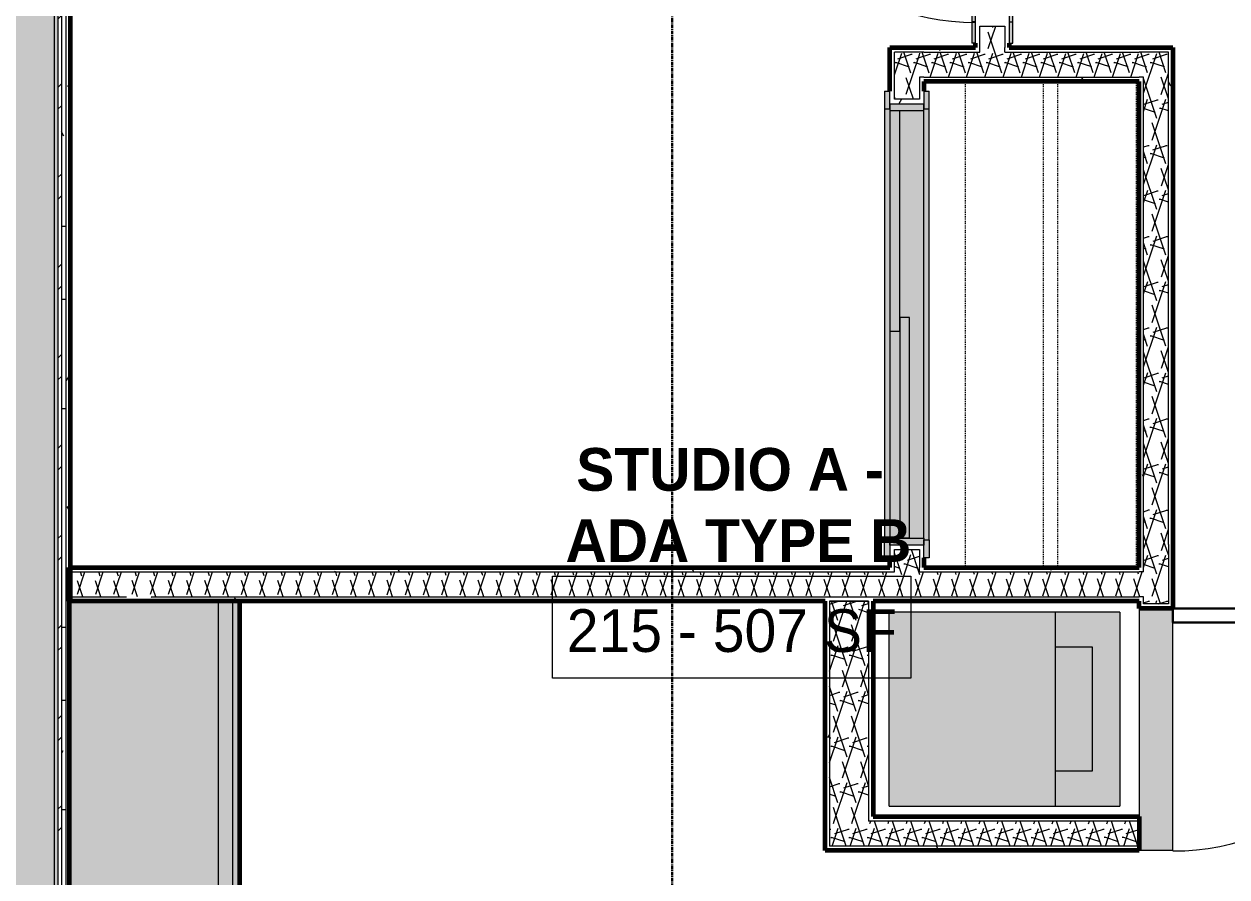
# Model space of a CAD drawing. Header units: inches. Extents: x -4110 to -1807, y 11006 to 12281.
# Drawn here: x -2918.4 to -2749.3, y 11408.2 to 11527.9 of the extents above; entities that cross this region are included whole.
import ezdxf

# ---------------------------------------------------------------- set-up
doc = ezdxf.new("R2010")
doc.units = ezdxf.units.IN
doc.header["$MEASUREMENT"] = 0
doc.linetypes.add('Dash', pattern=[0.25, 0.125, -0.125])
doc.linetypes.add('Grid Line 1_2_', pattern=[0.875, 0.5, -0.125, 0.125, -0.125])
for name, color, linetype, lineweight in [('0-1', 7, 'Continuous', 5), ('0-2', 90, 'Continuous', 18), ('A-AREA-IDEN', 2, 'Continuous', 9), ('A-DOOR', 31, 'Continuous', 18), ('A-DOOR-1', 7, 'Continuous', 9), ('A-DOOR-2', 250, 'Continuous', 30), ('A-DOOR-FRAM-1', 31, 'Continuous', 18), ('A-DOOR-FRAM-2', 7, 'Continuous', 9), ('A-WALL', 113, 'Continuous', 18), ('A-WALL-1', 8, 'Continuous', 5), ('A-WALL-3', 50, 'Continuous', 60), ('A-WALL-4', 90, 'Continuous', 18), ('A-WALL-PATT-1', 7, 'Continuous', 9), ('A-WALL-PATT-2', 253, 'Continuous', 9), ('A-WALL-PATT-5', 111, 'Continuous', 9), ('I-WALL-4', 2, 'Continuous', 5), ('I-WALL-5', 2, 'Continuous', 60), ('P-SANR-FIXT-1', 55, 'Continuous', 9), ('P-SANR-FIXT-2', 7, 'Continuous', 9), ('Q-CASE-3', 7, 'Continuous', 9), ('Q-CASE-5', 9, 'Continuous', 9), ('Q-CASE-6', 50, 'Continuous', 60), ('Q-CASE-HDLN-1', 7, 'Dash', 9), ('S-GRID-1', 1, 'Grid Line 1_2_', 30)]:
    doc.layers.add(name, color=color, linetype=linetype, lineweight=lineweight)
doc.styles.add('Century Gothic', font='ufonts.com_century-gothic.ttf', dxfattribs={"height": 6})
doc.styles.add('Century Gothic_B', font='GOTHICB.TTF', dxfattribs={"height": 6})
pattern_1 = [(0, (0, 0), (20.48, 5.12), [0.845, -14.515, 0.845, -14.515, -81.92]), (0, (0, 0), (20.48, 5.12), [-30.72, 0.845, -29.875, 0.845, -14.515, -35.84]), (0, (0, 0), (20.48, 5.12), [-76.8, 0.845, -9.395, 0.845, -24.755]), (120, (7.68, 2.56), (-14.67405, 15.1762003), [0.845, -14.515, 0.845, -14.515, -81.92]), (120, (7.68, 2.56), (-14.67405, 15.1762003), [-30.72, 0.845, -29.875, 0.845, -14.515, -35.84]), (120, (7.68, 2.56), (-14.67405, 15.1762003), [-76.8, 0.845, -9.395, 0.845, -24.755]), (240, (10.24, 12.8), (-5.80595, -20.2962003), [0.845, -14.515, 0.845, -14.515, -81.92]), (240, (10.24, 12.8), (-5.80595, -20.2962003), [-30.72, 0.845, -29.875, 0.845, -14.515, -35.84]), (240, (10.24, 12.8), (-5.80595, -20.2962003), [-76.8, 0.845, -9.395, 0.845, -24.755])]
pattern_2 = [(161.57, (0.32, 0.32), (-2.560496185, -0.000537386), [0, -18.214, 2.022, 0]), (18.43, (-0.32, 0.32), (-2.560496185, 0.000537386), [0, -18.214, 2.022, 0]), (108.43, (0.32, 0.32), (1.27922091, -6.400876726), [6.07, -14.166]), (71.57, (-0.32, 0.32), (1.27922091, 6.400876726), [6.07, -14.166])]

# ---------------------------------------------------------------- blocks, each defined once
blk = doc.blocks.new('SLIDING - FLUSH - SLIDING - FLUSH - 5-0 x 6-8-3203586-ENLARGED RCP - 2ND FLOOR PLAN - EAST')
at = {"layer": 'A-DOOR'}
for points in [[(-32.75, 2.5), (-30.25, 2.5), (-30.25, 3.25), (-32.75, 3.25)], [(-30.25, 2.5), (30.25, 2.5), (30.25, 3.25), (-30.25, 3.25)], [(30.25, 2.5), (32.75, 2.5), (32.75, 3.25), (30.25, 3.25)], [(-1, -0.88), (30, -0.88), (30, 0.5), (-1, 0.5)], [(-30, -2.25), (1, -2.25), (1, -0.88), (-30, -0.88)], [(-32.75, -3), (-30.25, -3), (-30.25, -2.25), (-32.75, -2.25)], [(-30.25, -2.25), (-30.25, -3), (30.25, -3), (30.25, -2.25), (-30, -2.25)], [(30.25, -3), (32.75, -3), (32.75, -2.25), (30.25, -2.25)]]:
    blk.add_hatch(color=256, dxfattribs=at).paths.add_polyline_path(points, flags=0)
at = {"layer": 'A-DOOR-FRAM-1'}
for points in [[(-31, -2.25), (-30, -2.25), (-30, 2.5), (-31, 2.5), (-31, -0.88)], [(30, -0.88), (30, -2.25), (31, -2.25), (31, 2.5), (30, 2.5), (30, 0.5)]]:
    blk.add_hatch(color=256, dxfattribs=at).paths.add_polyline_path(points, flags=0)
h = blk.add_hatch(color=256, dxfattribs=at)
h.paths.add_polyline_path([(-30, -0.88), (-1, -0.88), (-1, 0.5), (30, 0.5), (30, 2.5), (-30, 2.5)], flags=0)
h.paths.add_polyline_path([(1, -0.88), (1, -2.25), (30, -2.25), (30, -0.88), (22.76, -0.88)], flags=0)
at = {"layer": 'A-DOOR-1'}
for p, q in [((-32.75, 2.5), (-32.75, 3.25)), ((-30.25, 3.25), (-32.75, 3.25)), ((-32.75, 2.5), (-30.25, 2.5)), ((30.25, 3.25), (-30.25, 3.25)), ((-30.25, 3.25), (-30.25, 2.5)), ((30.25, 2.5), (30.25, 3.25)), ((30.25, 3.25), (32.75, 3.25)), ((32.75, 2.5), (30.25, 2.5)), ((32.75, 3.25), (32.75, 2.5)), ((30, 0.5), (-1, 0.5)), ((-1, 0.5), (-1, -0.88)), ((30, 0.5), (30, -0.88)), ((1, -0.88), (-30, -0.88)), ((-30, -0.88), (-30, -2.25)), ((-1, -0.88), (30, -0.88)), ((1, -0.88), (1, -2.25)), ((-32.75, -3), (-32.75, -2.25)), ((-30.25, -2.25), (-32.75, -2.25)), ((-32.75, -3), (-30.25, -3)), ((-30.25, -2.25), (-30.25, -3)), ((-30.25, -3), (30.25, -3)), ((-30, -2.25), (1, -2.25)), ((30.25, -2.25), (32.75, -2.25)), ((30.25, -3), (30.25, -2.25)), ((32.75, -3), (30.25, -3)), ((32.75, -2.25), (32.75, -3))]:
    blk.add_line(p, q, dxfattribs=at)
at = {"layer": 'A-DOOR-FRAM-2'}
for p, q in [((-31, -2.25), (-31, 2.5)), ((-30, 2.5), (-31, 2.5)), ((30, 2.5), (-30, 2.5)), ((-30, 2.5), (-30, -2.25)), ((30, -2.25), (30, 2.5)), ((30, 2.5), (31, 2.5)), ((31, 2.5), (31, -2.25)), ((-31, -2.25), (-30, -2.25)), ((1, -2.25), (30, -2.25)), ((31, -2.25), (30, -2.25))]:
    blk.add_line(p, q, dxfattribs=at)
blk = doc.blocks.new('SWING - SINGLE - FLUSH - SWING - FLUSH - 2-10 x 6-8 - PRIVACY-3983842-ENLARGED RCP - 2ND FLOOR PLAN - EAST')
at = {"layer": 'A-DOOR-FRAM-1'}
for points in [[(-17, 2.87), (-20, 2.87), (-20, 2.37), (-17, 2.37)], [(16.71, 2.87), (-17, 2.87), (-17, 2.37), (17, 2.37), (17, 2.87)], [(17, 2.87), (17, 2.37), (20, 2.37), (20, 2.87), (19.36, 2.87)], [(-20, -2.38), (-20, -2.88), (-17, -2.88), (-17, -2.38), (-17.62, -2.38)], [(-17, -2.38), (-17, -2.88), (17, -2.88), (17, -2.38), (-12.34, -2.38)], [(17, -2.38), (17, -2.88), (20, -2.88), (20, -2.38)]]:
    blk.add_hatch(color=256, dxfattribs=at).paths.add_polyline_path(points, flags=0)
at = {"layer": 'A-DOOR-1'}
blk.add_arc((17, 2.37), 34.07, 93.3657, 180, dxfattribs=at)
at = {"layer": 'A-DOOR-2'}
for p, q in [((15, 2.37), (15, 36.38)), ((17, 36.38), (15, 36.38)), ((17, 2.37), (17, 36.38)), ((17, 2.37), (15, 2.37))]:
    blk.add_line(p, q, dxfattribs=at)
at = {"layer": 'A-DOOR-FRAM-2'}
for p, q in [((-17, 2.87), (-20, 2.87)), ((-20, 2.37), (-20, 2.87)), ((-20, 2.37), (-17, 2.37)), ((17, 2.87), (-17, 2.87)), ((-17, 2.37), (-17, 2.87)), ((-17, 2.37), (17, 2.37)), ((20, 2.87), (17, 2.87)), ((17, 2.37), (17, 2.87)), ((17, 2.37), (20, 2.37)), ((20, 2.37), (20, 2.87)), ((-17, -2.38), (-20, -2.38)), ((-20, -2.38), (-20, -2.88)), ((-20, -2.88), (-17, -2.88)), ((17, -2.38), (-17, -2.38)), ((-17, -2.38), (-17, -2.88)), ((-17, -2.88), (17, -2.88)), ((20, -2.38), (17, -2.38)), ((17, -2.38), (17, -2.88)), ((17, -2.88), (20, -2.88)), ((20, -2.38), (20, -2.88))]:
    blk.add_line(p, q, dxfattribs=at)
blk = doc.blocks.new('OD_CW_Closet - OD_CW_Closet-3786599-ENLARGED RCP - 2ND FLOOR PLAN - EAST')
at = {"layer": 'Q-CASE-HDLN-1'}
for p, q in [((0.74, 0), (68.99, 0)), ((0.74, -11), (68.99, -11)), ((0.74, -13), (68.99, -13)), ((68.99, -24), (0.74, -24))]:
    blk.add_line(p, q, dxfattribs=at)
blk = doc.blocks.new('SWING - SINGLE - FLUSH - SWING - OFFSET PIVOT - 34_ x 80_ - DRYWALL FRAME-3983854-ENLARGED RCP - 2ND FLOOR PLAN - EAST')
at = {"layer": 'A-DOOR-1'}
blk.add_arc((17, -2.37), 34.07, 180, 266.6343, dxfattribs=at)
at = {"layer": 'A-DOOR-2'}
for p, q in [((15, -2.37), (15, -36.38)), ((17, -2.37), (15, -2.37)), ((17, -2.37), (17, -36.38)), ((17, -36.38), (15, -36.38))]:
    blk.add_line(p, q, dxfattribs=at)
blk = doc.blocks.new('Stacked Washer and Dryer - 26_x25_ - Private-1352637-ENLARGED RCP - 2ND FLOOR PLAN - EAST')
at = {"layer": 'P-SANR-FIXT-1'}
blk.add_hatch(color=256, dxfattribs=at).paths.add_polyline_path([(32.44, -13.63), (32.44, 13.62), (0, 13.62), (0, -13.63), (12.4, -13.63)], flags=0)
at = {"layer": 'P-SANR-FIXT-2'}
for p, q in [((32.44, 13.62), (0, 13.62)), ((0, -13.63), (0, 13.62)), ((23.34, 13.62), (23.34, -13.63)), ((32.44, 13.62), (32.44, -13.63)), ((23.34, 8.75), (28.53, 8.75)), ((28.53, 8.75), (28.53, -8.75)), ((28.53, -8.75), (23.34, -8.75)), ((0, -13.63), (32.44, -13.63))]:
    blk.add_line(p, q, dxfattribs=at)
blk = doc.blocks.new('OD_CW_Base Cabinet - OD_CW_Base Cabinet-3857763-ENLARGED RCP - 2ND FLOOR PLAN - EAST')
at = {"layer": 'Q-CASE-5'}
for points in [[(191.34, 14.4), (191.34, 24), (0.74, 24), (0.74, 3), (191.34, 3)], [(191.34, 1), (191.34, 3), (0.74, 3), (0.74, 1), (131.76, 1)], [(191.34, 1), (0.74, 1), (0.74, 0), (191.34, 0)]]:
    blk.add_hatch(color=256, dxfattribs=at).paths.add_polyline_path(points, flags=0)
at = {"layer": 'Q-CASE-3'}
for p, q in [((0.74, 24), (0.74, 3)), ((0.74, 24), (191.34, 24)), ((191.34, 3), (191.34, 24)), ((0.74, 3), (0.74, 1)), ((0.74, 3), (191.34, 3)), ((191.34, 1), (191.34, 3)), ((0.74, 1), (0.74, 0)), ((0.74, 1), (191.34, 1)), ((0.74, 1), (191.34, 1)), ((0.74, 0), (191.34, 0)), ((191.34, 0), (191.34, 1))]:
    blk.add_line(p, q, dxfattribs=at)
at = {"layer": 'Q-CASE-6'}
for p, q in [((191.34, 24), (0.74, 24)), ((0.74, 24), (0.74, 0)), ((191.34, 0), (191.34, 24)), ((0.74, 0), (191.34, 0))]:
    blk.add_line(p, q, dxfattribs=at)
blk = doc.blocks.new('CTR - 1st Phase - Unit Layouts_rvt-1-ENLARGED RCP - 2ND FLOOR PLAN - EAST')
at = {"layer": 'A-WALL-1'}
blk.add_hatch(color=256, dxfattribs=at).paths.add_polyline_path([(-2756.95, 11411.87), (-2756.95, 11445.87), (-2761.7, 11445.87), (-2761.7, 11411.87)], flags=0)
at = {"layer": 'A-WALL-PATT-1'}
h = blk.add_hatch(dxfattribs=at)
h.set_pattern_fill('FP_1', color=256, style=0, pattern_type=2)
h.set_pattern_definition(pattern_1)
h.paths.add_polyline_path([(-2784.07, 11524.62), (-2784.07, 11527.62), (-2782.32, 11527.62), (-2782.32, 11528.24), (-2784.7, 11528.24), (-2784.7, 11524.62)], flags=0)
h.paths.add_polyline_path([(-2782.32, 11562.24), (-2782.32, 11562.87), (-2784.07, 11562.87), (-2784.07, 11566.49), (-2784.7, 11566.49), (-2784.7, 11562.24), (-2784.07, 11562.24)], flags=0)
h.paths.add_polyline_path([(-2784.7, 11569.99), (-2784.07, 11569.99), (-2784.07, 11573.62), (-2782.32, 11573.62), (-2782.32, 11574.24), (-2784.7, 11574.24), (-2784.7, 11570.62)], flags=0)
h.paths.add_polyline_path([(-2784.7, 11608.24), (-2782.32, 11608.24), (-2782.32, 11608.87), (-2784.07, 11608.87), (-2784.07, 11623.24), (-2784.7, 11622.61), (-2784.7, 11608.87)], flags=0)
h = blk.add_hatch(dxfattribs=at)
h.set_pattern_fill('FP_1', color=256, style=0, pattern_type=2)
h.set_pattern_definition(pattern_1)
h.paths.add_polyline_path([(-2779.95, 11524.62), (-2779.95, 11528.24), (-2782.32, 11528.24), (-2782.32, 11527.62), (-2780.57, 11527.62), (-2780.57, 11524.62)], flags=0)
h.paths.add_polyline_path([(-2782.32, 11562.24), (-2779.95, 11562.24), (-2779.95, 11574.24), (-2782.32, 11574.24), (-2782.32, 11573.62), (-2780.57, 11573.62), (-2780.57, 11562.87), (-2782.32, 11562.87), (-2782.32, 11562.37)], flags=0)
h.paths.add_polyline_path([(-2780.57, 11608.24), (-2779.95, 11608.24), (-2779.95, 11623.24), (-2780.57, 11623.24), (-2780.57, 11608.87), (-2782.32, 11608.87), (-2782.32, 11608.24), (-2780.98, 11608.24)], flags=0)
h = blk.add_hatch(dxfattribs=at)
h.set_pattern_fill('FP_1', color=256, style=0, pattern_type=2)
h.set_pattern_definition(pattern_1)
h.paths.add_polyline_path([(-2796.07, 11451.62), (-2796.07, 11454.12), (-2794.32, 11454.12), (-2794.32, 11454.74), (-2796.7, 11454.74), (-2796.7, 11451.62)], flags=0)
h.paths.add_polyline_path([(-2796.02, 11516.74), (-2794.32, 11516.74), (-2794.32, 11517.37), (-2796.07, 11517.37), (-2796.07, 11524.62), (-2796.7, 11524.62), (-2796.7, 11516.74), (-2796.07, 11516.74)], flags=0)
h = blk.add_hatch(dxfattribs=at)
h.set_pattern_fill('FP_1', color=256, style=0, pattern_type=2)
h.set_pattern_definition(pattern_1)
h.paths.add_polyline_path([(-2757.57, 11523.99), (-2757.57, 11524.62), (-2780.57, 11524.62), (-2780.57, 11523.99), (-2761.07, 11523.99)], flags=0)
h.paths.add_polyline_path([(-2791.95, 11523.99), (-2784.07, 11523.99), (-2784.07, 11524.62), (-2796.07, 11524.62), (-2796.07, 11523.99), (-2792.57, 11523.99)], flags=0)
h = blk.add_hatch(dxfattribs=at)
h.set_pattern_fill('FP_1', color=256, style=0, pattern_type=2)
h.set_pattern_definition(pattern_1)
h.paths.add_polyline_path([(-2756.95, 11454.86), (-2756.95, 11524.62), (-2757.57, 11524.62), (-2757.57, 11454.86)], flags=0)
h = blk.add_hatch(dxfattribs=at)
h.set_pattern_fill('FP_1', color=256, style=0, pattern_type=2)
h.set_pattern_definition(pattern_1)
h.paths.add_polyline_path([(-2780.57, 11519.87), (-2761.7, 11519.87), (-2761.7, 11520.49), (-2791.95, 11520.49), (-2791.95, 11519.87), (-2780.98, 11519.87)], flags=0)
h = blk.add_hatch(dxfattribs=at)
h.set_pattern_fill('FP_1', color=256, style=0, pattern_type=2)
h.set_pattern_definition(pattern_1)
h.paths.add_polyline_path([(-2761.7, 11454.86), (-2761.07, 11454.86), (-2761.07, 11520.49), (-2761.7, 11520.49), (-2761.7, 11486.68)], flags=0)
h = blk.add_hatch(dxfattribs=at)
h.set_pattern_fill('FP_1', color=256, style=0, pattern_type=2)
h.set_pattern_definition(pattern_1)
h.paths.add_polyline_path([(-2814.66, 11450.99), (-2799.07, 11450.99), (-2799.07, 11451.62), (-2911.89, 11451.62), (-2911.89, 11450.99), (-2882.02, 11450.99)], flags=0)
h = blk.add_hatch(dxfattribs=at)
h.set_pattern_fill('FP_1', color=256, style=0, pattern_type=2)
h.set_pattern_definition(pattern_1)
h.paths.add_polyline_path([(-2791.95, 11450.99), (-2761.7, 11450.99), (-2761.7, 11451.62), (-2792.57, 11451.62), (-2792.57, 11450.99)], flags=0)
h.paths.add_polyline_path([(-2799.07, 11450.99), (-2796.07, 11450.99), (-2796.07, 11451.62), (-2799.07, 11451.62)], flags=0)
h = blk.add_hatch(dxfattribs=at)
h.set_pattern_fill('FP_1', color=256, style=0, pattern_type=2)
h.set_pattern_definition(pattern_1)
h.paths.add_polyline_path([(-2805.82, 11446.87), (-2799.07, 11446.87), (-2799.07, 11447.49), (-2900.51, 11447.49), (-2900.51, 11446.87), (-2814.66, 11446.87)], flags=0)
h.paths.add_polyline_path([(-2911.89, 11446.87), (-2904.26, 11446.87), (-2904.26, 11447.49), (-2911.89, 11447.48)], flags=0)
h = blk.add_hatch(dxfattribs=at)
h.set_pattern_fill('FP_1', color=256, style=0, pattern_type=2)
h.set_pattern_definition(pattern_1)
h.paths.add_polyline_path([(-2790.32, 11446.87), (-2761.7, 11446.87), (-2761.7, 11447.49), (-2799.07, 11447.49), (-2799.07, 11446.87), (-2796.82, 11446.87)], flags=0)
h = blk.add_hatch(dxfattribs=at)
h.set_pattern_fill('FP_1', color=256, style=0, pattern_type=2)
h.set_pattern_definition(pattern_1)
h.paths.add_polyline_path([(-2805.82, 11412.49), (-2805.2, 11412.49), (-2805.2, 11446.87), (-2805.82, 11446.87), (-2805.82, 11412.5)], flags=0)
h = blk.add_hatch(dxfattribs=at)
h.set_pattern_fill('FP_1', color=256, style=0, pattern_type=2)
h.set_pattern_definition(pattern_1)
h.paths.add_polyline_path([(-2799.7, 11416.62), (-2799.07, 11416.62), (-2799.07, 11446.87), (-2799.7, 11446.87), (-2799.7, 11416.63)], flags=0)
h = blk.add_hatch(dxfattribs=at)
h.set_pattern_fill('FP_1', color=256, style=0, pattern_type=2)
h.set_pattern_definition(pattern_1)
h.paths.add_polyline_path([(-2764.39, 11411.87), (-2761.7, 11411.87), (-2761.7, 11412.49), (-2805.82, 11412.49), (-2805.82, 11411.87), (-2780.98, 11411.87)], flags=0)
at = {"layer": 'A-WALL-PATT-2'}
h = blk.add_hatch(dxfattribs=at)
h.set_pattern_fill('FP_2', color=256, style=0, pattern_type=2)
h.set_pattern_definition(pattern_2)
h.paths.add_polyline_path([(-2780.98, 11523.99), (-2780.57, 11523.99), (-2780.57, 11527.62), (-2784.07, 11527.62), (-2784.07, 11523.99)], flags=0)
h.paths.add_polyline_path([(-2784.07, 11562.87), (-2780.57, 11562.87), (-2780.57, 11573.62), (-2784.07, 11573.62), (-2784.07, 11566.49)], flags=0)
h.paths.add_polyline_path([(-2780.57, 11608.87), (-2780.57, 11623.24), (-2784.07, 11623.24), (-2784.07, 11608.87), (-2780.98, 11608.87)], flags=0)
h = blk.add_hatch(dxfattribs=at)
h.set_pattern_fill('FP_2', color=256, style=0, pattern_type=2)
h.set_pattern_definition(pattern_2)
h.paths.add_polyline_path([(-2796.07, 11450.99), (-2792.57, 11450.99), (-2792.57, 11454.12), (-2796.07, 11454.12), (-2796.07, 11451.39)], flags=0)
h.paths.add_polyline_path([(-2792.57, 11517.37), (-2792.57, 11523.99), (-2796.07, 11523.99), (-2796.07, 11517.37), (-2794.32, 11517.37)], flags=0)
h = blk.add_hatch(dxfattribs=at)
h.set_pattern_fill('FP_2', color=256, style=0, pattern_type=2)
h.set_pattern_definition(pattern_2)
h.paths.add_polyline_path([(-2780.98, 11520.49), (-2761.07, 11520.49), (-2761.07, 11523.99), (-2792.57, 11523.99), (-2792.57, 11520.49), (-2791.95, 11520.49)], flags=0)
h = blk.add_hatch(dxfattribs=at)
h.set_pattern_fill('FP_2', color=256, style=0, pattern_type=2)
h.set_pattern_definition(pattern_2)
h.paths.add_polyline_path([(-2759.32, 11454.86), (-2757.57, 11454.86), (-2757.57, 11523.99), (-2761.07, 11523.99), (-2761.07, 11454.86)], flags=0)
h = blk.add_hatch(dxfattribs=at)
h.set_pattern_fill('FP_2', color=256, style=0, pattern_type=2)
h.set_pattern_definition(pattern_2)
h.paths.add_polyline_path([(-2759.32, 11446.49), (-2757.57, 11446.49), (-2757.57, 11454.86), (-2761.07, 11454.86), (-2761.07, 11446.49)], flags=0)
h = blk.add_hatch(dxfattribs=at)
h.set_pattern_fill('FP_2', color=256, style=0, pattern_type=2)
h.set_pattern_definition(pattern_2)
h.paths.add_polyline_path([(-2814.66, 11447.49), (-2799.7, 11447.49), (-2799.7, 11450.99), (-2912.07, 11450.99), (-2911.89, 11450.91), (-2911.89, 11447.49), (-2889.07, 11447.49)], flags=0)
h = blk.add_hatch(dxfattribs=at)
h.set_pattern_fill('FP_2', color=256, style=0, pattern_type=2)
h.set_pattern_definition(pattern_2)
h.paths.add_polyline_path([(-2761.07, 11447.49), (-2761.07, 11450.99), (-2799.7, 11450.99), (-2799.7, 11447.49), (-2761.7, 11447.49)], flags=0)
h = blk.add_hatch(dxfattribs=at)
h.set_pattern_fill('FP_2', color=256, style=0, pattern_type=2)
h.set_pattern_definition(pattern_2)
h.paths.add_polyline_path([(-2805.2, 11415.99), (-2799.7, 11415.99), (-2799.7, 11446.87), (-2805.2, 11446.87), (-2805.2, 11416.62)], flags=0)
h = blk.add_hatch(dxfattribs=at)
h.set_pattern_fill('FP_2', color=256, style=0, pattern_type=2)
h.set_pattern_definition(pattern_2)
h.paths.add_polyline_path([(-2780.98, 11412.49), (-2761.7, 11412.49), (-2761.7, 11415.99), (-2805.2, 11415.99), (-2805.2, 11412.49), (-2790.32, 11412.49)], flags=0)
at = {"layer": 'A-WALL-3'}
for p, q in [((-2784.7, 11524.62), (-2784.7, 11525.24)), ((-2779.95, 11525.24), (-2779.95, 11524.62)), ((-2796.7, 11518.49), (-2796.7, 11524.62)), ((-2796.7, 11524.62), (-2796.07, 11524.62)), ((-2796.07, 11524.62), (-2791.95, 11524.62)), ((-2791.95, 11524.62), (-2784.7, 11524.62)), ((-2779.95, 11524.62), (-2761.7, 11524.62)), ((-2761.7, 11524.62), (-2757.57, 11524.62)), ((-2757.57, 11524.62), (-2756.95, 11524.62)), ((-2756.95, 11524.62), (-2756.95, 11454.86)), ((-2791.95, 11519.87), (-2791.95, 11518.49)), ((-2761.7, 11519.87), (-2791.95, 11519.87)), ((-2761.7, 11454.86), (-2761.7, 11519.87)), ((-2761.7, 11451.62), (-2761.7, 11454.86)), ((-2756.95, 11454.86), (-2756.95, 11445.87)), ((-2796.7, 11451.62), (-2796.7, 11452.99)), ((-2791.95, 11452.99), (-2791.95, 11451.62)), ((-2912.07, 11446.87), (-2912.07, 11451.62)), ((-2912.07, 11451.62), (-2799.07, 11451.62)), ((-2799.07, 11451.62), (-2796.7, 11451.62)), ((-2791.95, 11451.62), (-2761.7, 11451.62)), ((-2805.82, 11446.87), (-2888.07, 11446.87)), ((-2805.82, 11416.62), (-2805.82, 11446.87)), ((-2799.07, 11446.87), (-2799.07, 11416.62)), ((-2761.7, 11446.87), (-2799.07, 11446.87)), ((-2761.7, 11445.87), (-2761.7, 11446.87)), ((-2756.95, 11445.87), (-2761.7, 11445.87)), ((-2805.82, 11412.49), (-2805.82, 11416.62)), ((-2799.07, 11416.62), (-2761.7, 11416.62)), ((-2761.7, 11416.62), (-2761.7, 11411.87)), ((-2805.82, 11411.87), (-2805.82, 11412.49)), ((-2761.7, 11411.87), (-2805.82, 11411.87))]:
    blk.add_line(p, q, dxfattribs=at)
at = {"layer": 'A-WALL-4'}
for p, q in [((-2784.07, 11524.62), (-2784.07, 11527.62)), ((-2784.07, 11527.62), (-2782.32, 11527.62)), ((-2782.32, 11527.62), (-2780.57, 11527.62)), ((-2780.57, 11527.62), (-2780.57, 11524.62)), ((-2796.07, 11517.37), (-2796.07, 11523.99)), ((-2792.57, 11523.99), (-2796.07, 11523.99)), ((-2791.95, 11523.99), (-2792.57, 11523.99)), ((-2791.95, 11523.99), (-2784.07, 11523.99)), ((-2784.07, 11523.99), (-2784.07, 11524.62)), ((-2780.57, 11523.99), (-2780.57, 11524.62)), ((-2780.57, 11523.99), (-2761.7, 11523.99)), ((-2761.07, 11523.99), (-2761.7, 11523.99)), ((-2757.57, 11523.99), (-2761.07, 11523.99)), ((-2757.57, 11454.86), (-2757.57, 11523.99)), ((-2792.57, 11520.49), (-2792.57, 11517.37)), ((-2791.95, 11520.49), (-2792.57, 11520.49)), ((-2791.95, 11520.49), (-2761.7, 11520.49)), ((-2761.07, 11520.49), (-2761.7, 11520.49)), ((-2761.07, 11454.86), (-2761.07, 11520.49)), ((-2794.32, 11517.37), (-2796.07, 11517.37)), ((-2792.57, 11517.37), (-2794.32, 11517.37)), ((-2796.07, 11451.62), (-2796.07, 11454.12)), ((-2796.07, 11454.12), (-2794.32, 11454.12)), ((-2794.32, 11454.12), (-2792.57, 11454.12)), ((-2792.57, 11454.12), (-2792.57, 11451.62)), ((-2761.07, 11450.99), (-2761.07, 11454.86)), ((-2757.57, 11454.86), (-2757.57, 11446.49)), ((-2912.07, 11450.99), (-2799.7, 11450.99)), ((-2799.7, 11450.99), (-2799.07, 11450.99)), ((-2799.7, 11450.99), (-2799.07, 11450.99)), ((-2799.07, 11450.99), (-2796.07, 11450.99)), ((-2796.07, 11450.99), (-2796.07, 11451.62)), ((-2792.57, 11450.99), (-2792.57, 11451.62)), ((-2792.57, 11450.99), (-2761.7, 11450.99)), ((-2761.07, 11450.99), (-2761.7, 11450.99)), ((-2912.07, 11447.49), (-2904.26, 11447.49)), ((-2904.26, 11447.49), (-2904.01, 11447.49)), ((-2900.51, 11447.49), (-2799.7, 11447.49)), ((-2799.7, 11447.49), (-2799.07, 11447.49)), ((-2799.7, 11447.49), (-2799.07, 11447.49)), ((-2799.07, 11447.49), (-2761.7, 11447.49)), ((-2761.07, 11447.49), (-2761.7, 11447.49)), ((-2761.07, 11446.49), (-2761.07, 11447.49)), ((-2799.7, 11446.87), (-2805.2, 11446.87)), ((-2805.2, 11446.87), (-2805.2, 11416.62)), ((-2805.2, 11446.87), (-2799.7, 11446.87)), ((-2799.7, 11446.87), (-2799.7, 11416.62)), ((-2761.7, 11445.87), (-2761.7, 11416.62)), ((-2759.32, 11446.49), (-2761.07, 11446.49)), ((-2757.57, 11446.49), (-2759.32, 11446.49)), ((-2756.95, 11411.87), (-2756.95, 11445.87)), ((-2805.2, 11416.62), (-2805.2, 11415.99)), ((-2805.2, 11415.99), (-2805.2, 11412.49)), ((-2799.7, 11416.62), (-2799.7, 11415.99)), ((-2761.7, 11415.99), (-2799.7, 11415.99)), ((-2761.7, 11412.49), (-2805.2, 11412.49)), ((-2756.95, 11411.87), (-2761.7, 11411.87))]:
    blk.add_line(p, q, dxfattribs=at)
at = {"layer": '0-2'}
for name, p, rotation in [('SWING - SINGLE - FLUSH - SWING - FLUSH - 2-10 x 6-8 - PRIVACY-3983842-ENLARGED RCP - 2ND FLOOR PLAN - EAST', (-2782.32, 11545.24), 89.99999999996759), ('SLIDING - FLUSH - SLIDING - FLUSH - 5-0 x 6-8-3203586-ENLARGED RCP - 2ND FLOOR PLAN - EAST', (-2794.45, 11485.74), 269.9999999999554), ('OD_CW_Closet - OD_CW_Closet-3786599-ENLARGED RCP - 2ND FLOOR PLAN - EAST', (-2786.11, 11450.88), 89.99999999997935), ('OD_CW_Base Cabinet - OD_CW_Base Cabinet-3857763-ENLARGED RCP - 2ND FLOOR PLAN - EAST', (-2888.07, 11255.53), 89.99999999999542), ('SWING - SINGLE - FLUSH - SWING - OFFSET PIVOT - 34_ x 80_ - DRYWALL FRAME-3983854-ENLARGED RCP - 2ND FLOOR PLAN - EAST', (-2759.32, 11428.87), 90.0000000000227)]:
    blk.add_blockref(name, p, dxfattribs=dict(at, rotation=rotation))
blk.add_blockref('Stacked Washer and Dryer - 26_x25_ - Private-1352637-ENLARGED RCP - 2ND FLOOR PLAN - EAST', (-2796.82, 11431.74), dxfattribs=at)
blk = doc.blocks.new('CTR - 1st Phase - Structure_rvt-1-ENLARGED RCP - 2ND FLOOR PLAN - EAST')
at = {"layer": 'S-GRID-1'}
blk.add_line((-2827.32, 11005.88), (-2827.32, 12247.5), dxfattribs=at)

msp = doc.modelspace()

# ---------------------------------------------------------------- hatches: boundary and pattern name
at = {"layer": 'A-WALL-PATT-5'}
h = msp.add_hatch(dxfattribs=at)
h.set_pattern_fill('FP_2', color=256, style=0, pattern_type=2)
h.set_pattern_definition(pattern_2)
h.paths.add_polyline_path([(-2914.14, 11255.64), (-2914.14, 11641.24), (-2919.64, 11641.22), (-2919.64, 11255.64)], flags=0)
h = msp.add_hatch(dxfattribs=at)
h.set_pattern_fill('FP_37', color=256, style=0, pattern_type=2)
h.set_pattern_definition([(45, (0, 0), (-6.335677, 6.335677), []), (45, (0, 9.6), (-6.335677, 6.335677), [])])
h.paths.add_polyline_path([(-2913.14, 11255.64), (-2913.14, 11641.24), (-2913.64, 11641.24), (-2913.64, 11255.64)], flags=0)
h = msp.add_hatch(dxfattribs=at)
h.set_pattern_fill('FP_1', color=256, style=0, pattern_type=2)
h.set_pattern_definition(pattern_1)
h.paths.add_polyline_path([(-2913.14, 11255.64), (-2912.51, 11255.64), (-2912.51, 11641.24), (-2913.14, 11641.24), (-2913.14, 11297.44)], flags=0)
h = msp.add_hatch(dxfattribs=at)
h.set_pattern_fill('FP_1', color=256, style=0, pattern_type=2)
h.set_pattern_definition(pattern_1)
h.paths.add_polyline_path([(-2912.07, 11255.64), (-2911.89, 11255.64), (-2911.89, 11256.27), (-2912.07, 11256.27), (-2912.07, 11446.87), (-2911.89, 11446.87), (-2911.89, 11450.94), (-2912.07, 11450.99), (-2911.89, 11450.99), (-2911.89, 11640.61), (-2912.51, 11640.61), (-2912.51, 11255.64)], flags=0)
at = {"layer": 'I-WALL-4'}
msp.add_hatch(color=256, dxfattribs=at).paths.add_polyline_path([(-2913.64, 11255.64), (-2913.64, 11641.24), (-2914.14, 11641.24), (-2914.14, 11255.64)], flags=0)

# ---------------------------------------------------------------- linework, layer by layer
at = {"layer": 'A-AREA-IDEN', "flags": 128}
msp.add_lwpolyline([(-2844.12, 11450.41), (-2793.79, 11450.41), (-2793.79, 11436.08), (-2844.12, 11436.08)], close=True, dxfattribs=at)
at = {"layer": 'A-WALL'}
for p, q in [((-2914.14, 11641.24), (-2914.14, 11255.64)), ((-2913.64, 11641.24), (-2913.64, 11255.64)), ((-2913.14, 11641.24), (-2913.14, 11255.64)), ((-2912.51, 11641.24), (-2912.51, 11255.64))]:
    msp.add_line(p, q, dxfattribs=at)
at = {"layer": 'I-WALL-5'}
msp.add_line((-2911.89, 11601.87), (-2911.89, 11446.87), dxfattribs=at)

# ---------------------------------------------------------------- block references
at = {"layer": '0-1'}
for name in ['CTR - 1st Phase - Structure_rvt-1-ENLARGED RCP - 2ND FLOOR PLAN - EAST', 'CTR - 1st Phase - Unit Layouts_rvt-1-ENLARGED RCP - 2ND FLOOR PLAN - EAST']:
    msp.add_blockref(name, (0, 0), dxfattribs=at)

# ---------------------------------------------------------------- texts
at = {"layer": 'A-AREA-IDEN', "char_height": 6, "attachment_point": 1}
for s, insert, width, style in [('STUDIO A -', (-2840.79, 11468.39), 52.722, 'Century Gothic_B'), ('ADA TYPE B', (-2842.29, 11458.39), 56.358, 'Century Gothic_B'), ('215 - 507 SF', (-2842.12, 11445.75), 55.954, 'Century Gothic')]:
    msp.add_mtext(s, dxfattribs=dict(at, insert=insert, width=width, style=style))

doc.saveas('drawing.dxf')
